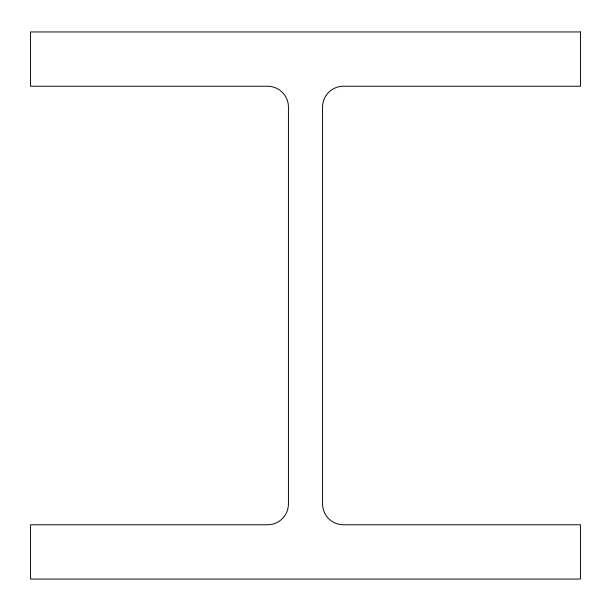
<?xml version="1.0" encoding="UTF-8"?>
<svg xmlns="http://www.w3.org/2000/svg" width="611" height="611" viewBox="0 0 611 611"><rect width="100%" height="100%" fill="white"/><g stroke="black" fill="none" stroke-linecap="round" stroke-linejoin="round"><path stroke-width="0.92" d="M580.45 31.94L30.55 31.94L30.55 86.235L267.565 86.235A20.881 20.881 0 0 1 288.445 107.116L288.445 503.884A20.881 20.881 0 0 1 267.565 524.765L30.55 524.765L30.55 579.06L580.45 579.06L580.45 524.765L343.435 524.765A20.881 20.881 0 0 1 322.555 503.884L322.555 107.116A20.881 20.881 0 0 1 343.435 86.235L580.45 86.235L580.45 31.94"/></g></svg>
